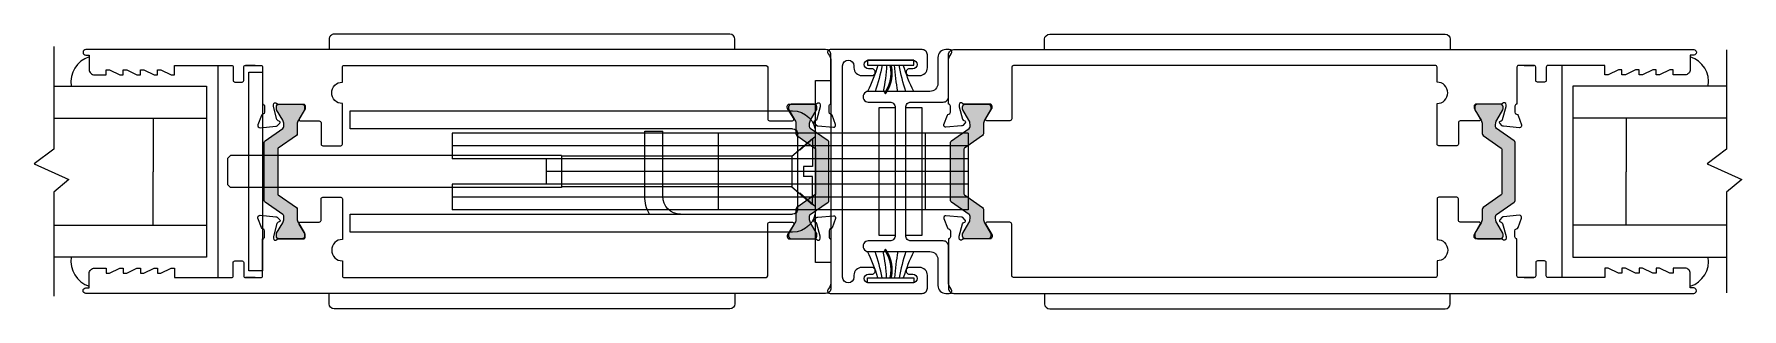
# Model space of a CAD drawing. Extents: x -9.6 to 40.2, y -9.9 to 28.
# Drawn here: x 2.48 to 12.47, y 15.09 to 16.7 of the extents above; entities that cross this region are included whole.
import ezdxf

# ---------------------------------------------------------------- set-up
doc = ezdxf.new("R2010")
doc.units = 0
doc.header["$LTSCALE"] = 0.25
doc.header["$MEASUREMENT"] = 0
doc.layers.get('0').update_dxf_attribs({"linetype": 'CONTINUOUS'})
for name, color, linetype in [('GLASS-VINYL', 7, 'CONTINUOUS'), ('Hardware', 7, 'CONTINUOUS'), ('I-STRUT', 7, 'CONTINUOUS'), ('SEAL', 7, 'CONTINUOUS'), ('VENT', 5, 'CONTINUOUS')]:
    doc.layers.add(name, color=color, linetype=linetype)
doc.styles.get("Standard").update_dxf_attribs({"font": 'simplex.shx'})

# ---------------------------------------------------------------- blocks, each defined once
blk = doc.blocks.new('*U144')
for centre, radius, start, end in [((-0.3033, 1.135), 1.112, 287.4409, 295.93254), ((-0.1898, 1.1882), 1.1598, 280.92561, 288.7507), ((-0.0309, 1.1236), 1.1018, 273.17092, 281.19691), ((-0.0309, -1.1236), 1.1018, 78.80309, 86.82908), ((-0.1898, -1.1882), 1.1598, 71.2493, 79.07439), ((-0.3033, -1.135), 1.112, 64.06746, 72.5591)]:
    blk.add_arc(centre, radius, start, end)
at = {"layer": 'SEAL'}
blk.add_lwpolyline([(0, -0.135), (0, 0.135), (0.03, 0.135), (0.03, -0.135)], close=True, dxfattribs=at)
at = {"layer": 'SEAL', "const_width": 0.015}
blk.add_lwpolyline([(0.03, 0, 0.219791), (0.1961, 0.0342)], format="xyb", dxfattribs=at)
at = {"flags": 9}
for tag, p in [('MANUFACTURER_PART_#', (0, -0.1988)), ('FLEETWOOD_PART_#', (-0.0006, -0.2487))]:
    blk.add_attdef(tag, p, '', height=0.0312, dxfattribs=at)
blk = doc.blocks.new('3776-Archetype_Lock_Stile')
at = {"layer": 'I-STRUT'}
h = blk.add_hatch(color=256, dxfattribs=at)
h.dxf.hatch_style = 1
h.paths.add_polyline_path([(0.0787, 0.1309, -0.244698), (0.0821, 0.1373), (0.1879, 0.2114, 0.244698), (0.1929, 0.2211), (0.1929, 0.2758, -0.131652), (0.1992, 0.2994), (0.2351, 0.3615, 0.131652), (0.2362, 0.3657), (0.2362, 0.378, 0.414214), (0.2205, 0.3937), (0.0866, 0.3937, 0.414837), (0.0709, 0.378), (0.0709, 0.3657, 0.131652), (0.072, 0.3615), (0.1078, 0.2994, -0.131652), (0.1142, 0.2758), (0.1142, 0.2621, -0.244698), (0.1091, 0.2524), (0.005, 0.1795, 0.244698), (0, 0.1698), (0, -0.1698, 0.244698), (0.005, -0.1795), (0.1091, -0.2524, -0.103471), (0.1124, -0.2559, -0.13774), (0.1142, -0.2621), (0.1142, -0.2758, -0.131652), (0.1078, -0.2994), (0.072, -0.3615, 0.131652), (0.0709, -0.3657), (0.0709, -0.378, 0.414214), (0.0866, -0.3937), (0.2204, -0.3937, 0.414817), (0.2362, -0.378), (0.2362, -0.3657, 0.131652), (0.2351, -0.3615), (0.1992, -0.2994, -0.131652), (0.1929, -0.2758), (0.1929, -0.2211, 0.244698), (0.1879, -0.2114), (0.0821, -0.1373, -0.244698), (0.0787, -0.1309)])
h = blk.add_hatch(color=256, dxfattribs=at)
h.dxf.hatch_style = 1
h.paths.add_polyline_path([(3.305, 0.1698, 0.244698), (3.2999, 0.1795), (3.1958, 0.2524, -0.244698), (3.1908, 0.2621), (3.1908, 0.2758, -0.131652), (3.1971, 0.2994), (3.233, 0.3615, 0.131652), (3.2341, 0.3657), (3.2341, 0.378, 0.414214), (3.2184, 0.3937), (3.0845, 0.3937, 0.414833), (3.0688, 0.378), (3.0688, 0.3657, 0.143191), (3.0701, 0.3612), (3.0704, 0.3607), (3.1057, 0.2994, -0.131652), (3.1121, 0.2758), (3.1121, 0.2211, 0.244698), (3.1171, 0.2114), (3.2229, 0.1373, -0.244698), (3.2262, 0.1309), (3.2262, -0.1309, -0.244698), (3.2229, -0.1373), (3.1171, -0.2114, 0.244698), (3.1121, -0.2211), (3.1121, -0.2758, -0.131652), (3.1057, -0.2994), (3.0704, -0.3607), (3.0696, -0.3621, 0.113585), (3.0688, -0.3657), (3.0688, -0.378, 0.414214), (3.0845, -0.3937), (3.2183, -0.3937, 0.414849), (3.2341, -0.378), (3.2341, -0.3657, 0.131652), (3.233, -0.3615), (3.1971, -0.2994, -0.131652), (3.1908, -0.2758), (3.1908, -0.2621, -0.13774), (3.1925, -0.2559, -0.103471), (3.1958, -0.2524), (3.2999, -0.1795, 0.244698), (3.305, -0.1698)])
for points in [[(3.3575, 0.62), (3.4151, 0.62), (3.3251, 0.62, 0.414214), (3.3151, 0.61), (3.3151, 0.394, 0.414214), (3.3033, 0.3822), (3.3033, 0.3468, 0.359508), (3.3129, 0.3352, -0.263725), (3.3217, 0.3276), (3.3419, 0.2721, -0.548619), (3.3298, 0.2563), (3.2367, 0.2644, -0.176327), (3.2294, 0.2678), (3.215, 0.2821, -0.57735), (3.2186, 0.2953), (3.223, 0.2965, 0.267949), (3.2314, 0.3049), (3.2517, 0.3807, 0.065543), (3.2521, 0.3837), (3.2521, 0.3901, 0.6885), (3.2315, 0.3979, -0.213422), (3.2227, 0.394), (3.0767, 0.394, 0.414214), (3.0649, 0.3822), (3.0649, 0.3735, 0.137872), (3.0666, 0.3673), (3.1001, 0.3076, -0.585524), (3.0934, 0.2956), (2.9829, 0.2956, 0.414214), (2.9729, 0.2856), (2.9729, 0.1605, -0.414214), (2.9629, 0.1505), (2.8579, 0.1505, -0.414214), (2.8479, 0.1605), (2.8479, 0.3975, 1), (2.8479, 0.5225), (2.8479, 0.61, 0.414214), (2.8379, 0.62), (0.3681, 0.62, 0.406968), (0.3581, 0.6096), (0.3581, 0.3072, -0.414214), (0.3481, 0.2972), (0.2127, 0.2972, -0.585524), (0.2061, 0.309), (0.242, 0.3678, 0.137872), (0.2437, 0.3738), (0.2437, 0.3824, 0.414214), (0.2321, 0.394), (0.0797, 0.394, -0.213422), (0.071, 0.3979, 0.6885), (0.0507, 0.3901), (0.0507, 0.3815, 0.065543), (0.0511, 0.3785), (0.0705, 0.3063, 0.267949), (0.0787, 0.2981), (0.0831, 0.2969, -0.57735), (0.0865, 0.2839), (0.0724, 0.2699, -0.176327), (0.0652, 0.2665), (-0.0264, 0.2585, -0.548619), (-0.0383, 0.274), (-0.0383, 0.2741), (-0.0184, 0.3287, -0.263725), (-0.0097, 0.3361, 0.359508), (-0.0003, 0.3475), (-0.0003, 0.3824, 0.414214), (-0.0119, 0.394), (-0.0119, 0.6818, -0.414214), (0.0193, 0.713), (4.3501, 0.713, -1), (4.3501, 0.681), (4.3301, 0.681), (4.3301, 0.596, -0.414214), (4.2991, 0.565), (4.2301, 0.565), (4.2301, 0.595), (4.2101, 0.595), (4.1501, 0.565), (4.1301, 0.565), (4.1301, 0.595), (4.1101, 0.595), (4.0501, 0.565), (4.0301, 0.565), (4.0301, 0.595), (4.0101, 0.595), (3.9501, 0.565), (3.9301, 0.565), (3.9301, 0.595), (3.9101, 0.595), (3.8501, 0.565), (3.8301, 0.565), (3.8301, 0.62), (3.4971, 0.62, 0.414214), (3.4871, 0.61), (3.4871, 0.533, -0.414214), (3.4771, 0.523), (3.4351, 0.523, -0.414214), (3.4251, 0.533), (3.4251, 0.61, 0.414214), (3.4151, 0.62)], [(3.3575, -0.62), (3.4151, -0.62), (3.3251, -0.62, -0.414214), (3.3151, -0.61), (3.3151, -0.394, -0.414214), (3.3033, -0.3822), (3.3033, -0.3468, -0.359508), (3.3129, -0.3352, 0.263725), (3.3217, -0.3276), (3.3419, -0.2721, 0.548619), (3.3298, -0.2563), (3.2367, -0.2644, 0.176327), (3.2294, -0.2678), (3.215, -0.2821, 0.57735), (3.2186, -0.2953), (3.223, -0.2965, -0.267949), (3.2314, -0.3049), (3.2517, -0.3807, -0.065543), (3.2521, -0.3837), (3.2521, -0.3901, -0.6885), (3.2315, -0.3979, 0.213422), (3.2227, -0.394), (3.0767, -0.394, -0.414214), (3.0649, -0.3822), (3.0649, -0.3735, -0.137872), (3.0666, -0.3673), (3.1001, -0.3076, 0.585524), (3.0934, -0.2956), (2.9829, -0.2956, -0.414214), (2.9729, -0.2856), (2.9729, -0.1605, 0.414214), (2.9629, -0.1505), (2.8579, -0.1505, 0.414214), (2.8479, -0.1605), (2.8479, -0.3975, -1), (2.8479, -0.5225), (2.8479, -0.61, -0.414214), (2.8379, -0.62), (0.3681, -0.62, -0.406968), (0.3581, -0.6096), (0.3581, -0.3072, 0.414214), (0.3481, -0.2972), (0.2127, -0.2972, 0.585524), (0.2061, -0.309), (0.242, -0.3678, -0.137872), (0.2437, -0.3738), (0.2437, -0.3824, -0.414214), (0.2321, -0.394), (0.0797, -0.394, 0.213422), (0.071, -0.3979, -0.6885), (0.0507, -0.3901), (0.0507, -0.3815, -0.065543), (0.0511, -0.3785), (0.0705, -0.3063, -0.267949), (0.0787, -0.2981), (0.0831, -0.2969, 0.57735), (0.0865, -0.2839), (0.0724, -0.2699, 0.176327), (0.0652, -0.2665), (-0.0264, -0.2585, 0.548619), (-0.0383, -0.274), (-0.0383, -0.2741), (-0.0184, -0.3287, 0.263725), (-0.0097, -0.3361, -0.359508), (-0.0003, -0.3475), (-0.0003, -0.3824, -0.414214), (-0.0119, -0.394), (-0.0119, -0.6818, 0.414214), (0.0193, -0.713), (4.3501, -0.713, 1), (4.3501, -0.681), (4.3301, -0.681), (4.3301, -0.596, 0.414214), (4.2991, -0.565), (4.2301, -0.565), (4.2301, -0.595), (4.2101, -0.595), (4.1501, -0.565), (4.1301, -0.565), (4.1301, -0.595), (4.1101, -0.595), (4.0501, -0.565), (4.0301, -0.565), (4.0301, -0.595), (4.0101, -0.595), (3.9501, -0.565), (3.9301, -0.565), (3.9301, -0.595), (3.9101, -0.595), (3.8501, -0.565), (3.8301, -0.565), (3.8301, -0.62), (3.4971, -0.62, -0.414214), (3.4871, -0.61), (3.4871, -0.533, 0.414214), (3.4771, -0.523), (3.4351, -0.523, 0.414214), (3.4251, -0.533), (3.4251, -0.61, -0.414214), (3.4151, -0.62)]]:
    blk.add_lwpolyline(points, format="xyb")
for points in [[(0.0787, 0.1309), (0.0787, -0.1309, 0.244698), (0.0821, -0.1373), (0.1879, -0.2114, -0.244698), (0.1929, -0.2211), (0.1929, -0.2758, 0.131652), (0.1992, -0.2994), (0.2351, -0.3615, -0.131652), (0.2362, -0.3657), (0.2362, -0.378, -0.414214), (0.2205, -0.3937), (0.0866, -0.3937, -0.414214), (0.0709, -0.378), (0.0709, -0.3657, -0.131652), (0.072, -0.3615), (0.1078, -0.2994, 0.131652), (0.1142, -0.2758), (0.1142, -0.2621, 0.13774), (0.1124, -0.2559, 0.103471), (0.1091, -0.2524), (0.005, -0.1795, -0.244698), (0, -0.1698), (0, 0.1698, -0.244698), (0.005, 0.1795), (0.1091, 0.2524, 0.244698), (0.1142, 0.2621), (0.1142, 0.2758, 0.131652), (0.1078, 0.2994), (0.072, 0.3615, -0.131652), (0.0709, 0.3657), (0.0709, 0.378, -0.414214), (0.0866, 0.3937), (0.2205, 0.3937, -0.414214), (0.2362, 0.378), (0.2362, 0.3657, -0.131652), (0.2351, 0.3615), (0.1992, 0.2994, 0.131652), (0.1929, 0.2758), (0.1929, 0.2211, -0.244698), (0.1879, 0.2114), (0.0821, 0.1373, 0.244698)], [(3.2262, 0.1309), (3.2262, -0.1309, -0.244698), (3.2229, -0.1373), (3.1171, -0.2114, 0.244698), (3.1121, -0.2211), (3.1121, -0.2758, -0.131652), (3.1057, -0.2994), (3.0699, -0.3615, 0.131652), (3.0688, -0.3657), (3.0688, -0.378, 0.414214), (3.0845, -0.3937), (3.2184, -0.3937, 0.414214), (3.2341, -0.378), (3.2341, -0.3657, 0.131652), (3.233, -0.3615), (3.1971, -0.2994, -0.131652), (3.1908, -0.2758), (3.1908, -0.2621, -0.13774), (3.1925, -0.2559, -0.103471), (3.1958, -0.2524), (3.2999, -0.1795, 0.244698), (3.305, -0.1698), (3.305, 0.1698, 0.244698), (3.2999, 0.1795), (3.1958, 0.2524, -0.244698), (3.1908, 0.2621), (3.1908, 0.2758, -0.131652), (3.1971, 0.2994), (3.233, 0.3615, 0.131652), (3.2341, 0.3657), (3.2341, 0.378, 0.414214), (3.2184, 0.3937), (3.0845, 0.3937, 0.414214), (3.0688, 0.378), (3.0688, 0.3657, 0.131652), (3.0699, 0.3615), (3.1057, 0.2994, -0.131652), (3.1121, 0.2758), (3.1121, 0.2211, 0.244698), (3.1171, 0.2114), (3.2229, 0.1373, -0.244698)]]:
    blk.add_lwpolyline(points, format="xyb", close=True, dxfattribs=at)
blk = doc.blocks.new('Flush_Pull_Archetype')
at = {"layer": 'Hardware'}
for p, q in [((-0.5806, 0.803), (-2.8956, 0.803)), ((-2.9256, 0.773), (-2.9256, 0.713)), ((-0.5506, 0.713), (-0.5506, 0.773))]:
    blk.add_line(p, q, dxfattribs=at)
for centre, start, end in [((-2.8956, 0.773), 90, 180), ((-0.5806, 0.773), 0, 90)]:
    blk.add_arc(centre, 0.03, start, end, dxfattribs=at)
blk = doc.blocks.new('Flush_Pulls_Archetype')
at = {"layer": 'Hardware', "xscale": -1}
blk.add_blockref('Flush_Pull_Archetype', (0, 0), dxfattribs=at)
at = {"layer": 'Hardware', "rotation": 180}
blk.add_blockref('Flush_Pull_Archetype', (0, 0), dxfattribs=at)
blk = doc.blocks.new('Archetype_Latch_Thermal')
at = {"layer": 'Hardware'}
for p, q in [((2.8031, 0.355), (0.2131, 0.355)), ((2.8031, 0.25), (2.8031, 0.355)), ((-0.8151, 0.225), (2.2044, 0.225)), ((-0.8151, 0.225), (-0.8151, -0.225)), ((-0.5651, -0.225), (-0.5651, 0.225)), ((0.1831, -0.22), (0.1831, 0.22)), ((0.2131, 0.25), (2.8031, 0.25)), ((0.6469, -0.225), (0.6469, 0.225)), ((1.0781, 0.235), (0.9731, 0.235)), ((0.9731, -0.145), (0.9731, 0.235)), ((1.0781, -0.145), (1.0781, 0.235)), ((2.2044, 0.225), (2.2044, 0.075)), ((-0.8151, 0.15), (2.2044, 0.15)), ((0.0956, 0.1925), (0.0956, 0.03)), ((0.2171, 0.0887), (0.0956, 0.1925)), ((-0.8151, 0.075), (2.2044, 0.075)), ((-0.8151, 0), (1.6524, 0)), ((0.0956, 0.03), (0.1486, 0.03)), ((0.1486, 0.03), (0.1486, -0.03)), ((0.2171, 0.0887), (1.5647, 0.0887)), ((0.2171, 0.0887), (0.2171, -0.0887)), ((1.5647, 0.0931), (3.5028, 0.0931)), ((1.5647, 0.0931), (1.5647, -0.093)), ((1.6524, -0.075), (1.6524, 0.075)), ((3.5028, 0.0931), (3.5206, 0.0752)), ((3.5206, 0.0752), (3.5206, -0.0752)), ((-0.8151, -0.075), (2.2044, -0.075)), ((0.0956, -0.1925), (0.0956, -0.03)), ((0.0956, -0.03), (0.1486, -0.03)), ((0.2171, -0.0887), (0.0956, -0.1925)), ((0.2171, -0.0887), (1.5647, -0.0887)), ((1.5647, -0.093), (3.5028, -0.093)), ((2.2044, -0.075), (2.2044, -0.225)), ((3.5028, -0.093), (3.5206, -0.0752)), ((-0.8151, -0.15), (2.2044, -0.15)), ((-0.8151, -0.225), (2.2044, -0.225)), ((2.8031, -0.25), (0.2131, -0.25)), ((2.8031, -0.355), (2.8031, -0.25)), ((0.2131, -0.355), (2.8031, -0.355))]:
    blk.add_line(p, q, dxfattribs=at)
at = {"layer": 'Hardware', "ltscale": 0.5}
for p, q in [((0.0781, 0.2055), (0.1707, 0.125)), ((0.1707, -0.125), (0.0781, -0.2055))]:
    blk.add_line(p, q, dxfattribs=at)
at = {"layer": 'Hardware', "ltscale": 0.3}
blk.add_line((0.2172, 0), (0.8516, 0), dxfattribs=at)
at = {"layer": 'Hardware'}
for points in [[(0.0781, 0.5312), (-0.0119, 0.5312), (-0.0119, -0.5313), (0.0781, -0.5313)], [(3.3151, -0.58), (3.3951, -0.58), (3.3951, 0.58), (3.3151, 0.58)]]:
    blk.add_lwpolyline(points, close=True, dxfattribs=at)
for centre, radius, start, end in [((0.2131, 0.22), 0.135, 90, 180), ((0.2131, 0.22), 0.03, 90, 180), ((0.8681, -0.145), 0.105, 270, 360), ((0.8681, -0.145), 0.21, 330, 360), ((0.2131, -0.22), 0.135, 180, 270), ((0.2131, -0.22), 0.03, 180, 270)]:
    blk.add_arc(centre, radius, start, end, dxfattribs=at)
blk = doc.blocks.new('Thermal_Archetype_Lock_Stile_wHardware')
for name in ['Flush_Pulls_Archetype', '3776-Archetype_Lock_Stile', 'Archetype_Latch_Thermal']:
    blk.add_blockref(name, (0.2853, 0))
blk = doc.blocks.new('Yoke Strike Plate')
for points in [[(-0.094, -0.375), (-0.094, 0.375), (0, 0.375), (0, -0.375)], [(0.062, -0.375), (0.062, 0.375), (0.156, 0.375), (0.156, -0.375)]]:
    blk.add_lwpolyline(points, close=True)
blk = doc.blocks.new('Thermal_Archetype_Meeting_Stiles_wHardware')
blk.add_lwpolyline([(-0.1248, 0.651), (0.1352, 0.651, -1), (0.1352, 0.601), (0.1153, 0.601, 1.000009), (0.1153, 0.561), (0.1742, 0.561, 0.414214), (0.2202, 0.607), (0.2202, 0.682, 0.414214), (0.1892, 0.713), (-0.3488, 0.713, 0.650938), (-0.3599, 0.6879, -0.186452), (-0.3438, 0.6462), (-0.3438, 0), (-0.3438, -0.6462, -0.186452), (-0.3599, -0.6879, 0.650938), (-0.3488, -0.713), (0.1892, -0.713, 0.414214), (0.2202, -0.682), (0.2202, -0.607, 0.414214), (0.1742, -0.561), (0.1153, -0.561, 1.000009), (0.1153, -0.601), (0.1352, -0.601, -1), (0.1352, -0.651), (-0.1248, -0.651, -1), (-0.1248, -0.601), (-0.1048, -0.601, 1.000009), (-0.1048, -0.561), (-0.1638, -0.561, 0.414214), (-0.2098, -0.607), (-0.2098, -0.618, -1), (-0.2758, -0.618), (-0.2758, 0.618, -1), (-0.2098, 0.618), (-0.2098, 0.607, 0.414214), (-0.1638, 0.561), (-0.1048, 0.561, 1.000009), (-0.1048, 0.601), (-0.1248, 0.601, -1), (-0.1248, 0.651)], format="xyb")
blk.add_lwpolyline([(-0.1252, -0.468), (0.2357, -0.468, -0.414214), (0.2817, -0.514), (0.2817, -0.667, 0.414214), (0.3278, -0.713), (0.3488, -0.713, 0.650938), (0.3599, -0.6879, -0.186452), (0.3438, -0.6462), (0.3438, -0.437, 0.414214), (0.3128, -0.406), (0.1247, -0.406, -0.414214), (0.0938, -0.375), (0.0938, 0.375, -0.414214), (0.1247, 0.406), (0.3128, 0.406, 0.414214), (0.3438, 0.437), (0.3438, 0.6462, -0.186452), (0.3599, 0.6879, 0.650938), (0.3488, 0.713), (0.3278, 0.713, 0.414214), (0.2817, 0.667), (0.2817, 0.514, -0.414214), (0.2357, 0.468), (-0.1252, 0.468, 1.000007), (-0.1252, 0.406), (0.0007, 0.406, -0.414214), (0.0317, 0.375), (0.0317, -0.375, -0.414214), (0.0007, -0.406), (-0.1252, -0.406, 1.000007)], format="xyb", close=True)
at = {"xscale": -1}
blk.add_blockref('Thermal_Archetype_Lock_Stile_wHardware', (-0.0704, 0), dxfattribs=at)
for name in ['Flush_Pulls_Archetype', '3776-Archetype_Lock_Stile']:
    blk.add_blockref(name, (0.3557, 0))
at = {"layer": 'Hardware'}
blk.add_blockref('Yoke Strike Plate', (0.0317, 0), dxfattribs=at)
at = {"layer": 'SEAL', "xscale": -1, "rotation": 90}
blk.add_blockref('*U144', (0.0052, 0.651), dxfattribs=at)
at = {"layer": 'SEAL', "rotation": 90}
blk.add_blockref('*U144', (0.0052, -0.651), dxfattribs=at)

msp = doc.modelspace()

# ---------------------------------------------------------------- linework, layer by layer
at = {"color": 7}
for p, q in [((2.5915, 16.2061), (3.4868, 16.2061)), ((3.1743, 16.2061), (3.1743, 15.8936)), ((12.3829, 16.2058), (11.4833, 16.2058)), ((11.7958, 16.2058), (11.7958, 15.8933)), ((3.1743, 15.5811), (3.1743, 15.8936)), ((11.7958, 15.5808), (11.7958, 15.8933)), ((2.5915, 15.5811), (3.4868, 15.5811)), ((12.3829, 15.5808), (11.4833, 15.5808))]:
    msp.add_line(p, q, dxfattribs=at)
for points in [[(2.5915, 16.3936), (3.4868, 16.3936), (3.4868, 15.8936), (3.4868, 15.3936), (2.5915, 15.3936)], [(12.3829, 16.3933), (11.4833, 16.3933), (11.4833, 15.8933), (11.4833, 15.3933), (12.3829, 15.3933)]]:
    msp.add_lwpolyline(points, dxfattribs=at)
at = {"layer": 'GLASS-VINYL', "color": 7}
for p, q in [((3.5518, 16.5146), (3.5518, 15.2746)), ((11.4183, 16.5143), (11.4183, 15.2743))]:
    msp.add_line(p, q, dxfattribs=at)
at = {"layer": 'GLASS-VINYL'}
for points in [[(2.5915, 16.6251), (2.5915, 16.0243), (2.4773, 15.94), (2.6811, 15.8486), (2.5915, 15.7743), (2.5915, 15.1654)], [(12.3829, 16.6069), (12.3829, 16.0243), (12.2687, 15.94), (12.4726, 15.8486), (12.3829, 15.7743), (12.3829, 15.1841)]]:
    msp.add_lwpolyline(points, dxfattribs=at)
at = {"layer": 'GLASS-VINYL', "color": 7}
for centre, start, end in [((2.8449, 16.4188), 107.35423, 189.24028), ((12.1252, 16.4188), 350.75972, 72.64577), ((2.8449, 15.3698), 170.75972, 252.64577), ((12.1252, 15.3698), 287.35423, 9.24028)]:
    msp.add_arc(centre, 0.1528, start, end, dxfattribs=at)

# ---------------------------------------------------------------- block references
at = {"layer": 'VENT', "color": 0}
msp.add_blockref('Thermal_Archetype_Meeting_Stiles_wHardware', (7.485, 15.8946), dxfattribs=at)

doc.saveas('drawing.dxf')
